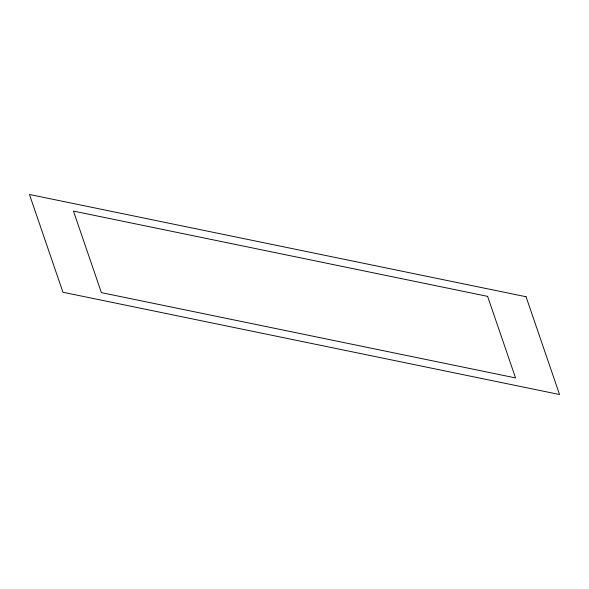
<?xml version="1.0" encoding="UTF-8"?>
<svg xmlns="http://www.w3.org/2000/svg" width="589" height="589" viewBox="0 0 589 589"><rect width="100%" height="100%" fill="white"/><g stroke="black" fill="none" stroke-linecap="round" stroke-linejoin="round"><path stroke-width="0.88" d="M526.051 296.746L29.45 194.473L62.949 292.254L559.55 394.527L526.051 296.746M487.611 296.37L73.448 211.076L101.389 292.63L515.552 377.924L487.611 296.37"/></g></svg>
